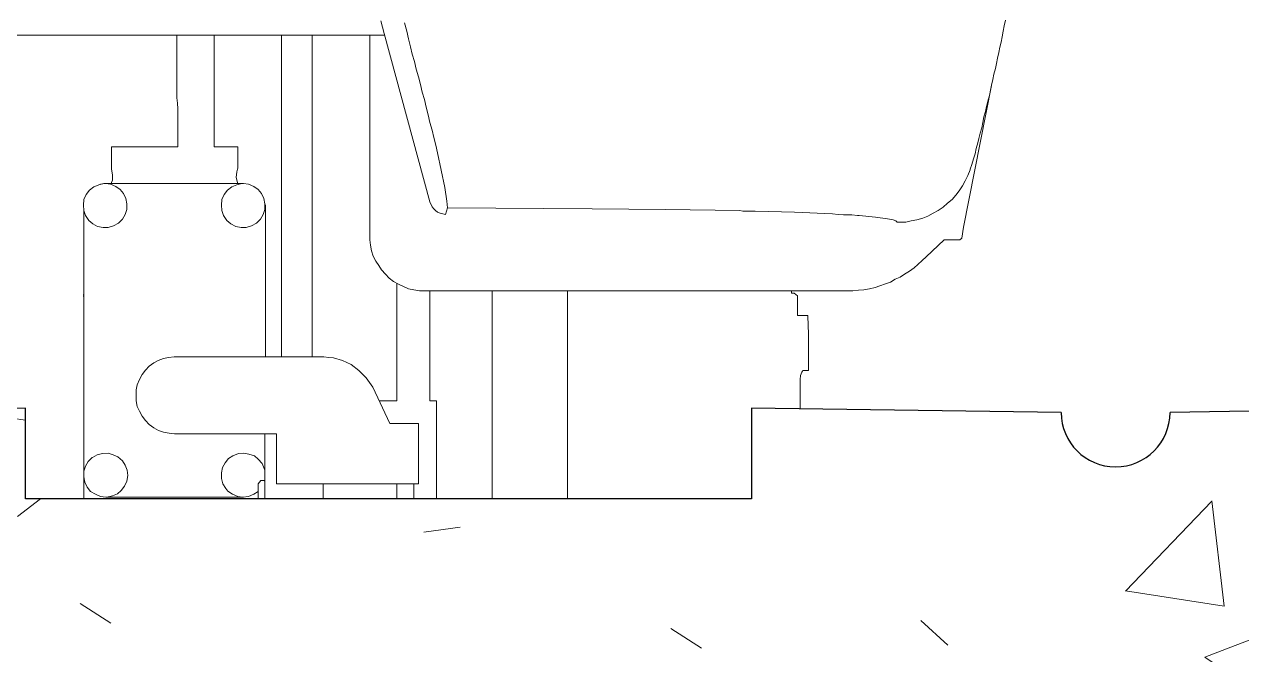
# Model space of a CAD drawing. Header units: centimetres. Extents: x 1976 to 8269, y 9888 to 14030.
# Drawn here: x 6240.6 to 6352.4, y 10863.9 to 10921.8 of the extents above; entities that cross this region are included whole.
import ezdxf

# ---------------------------------------------------------------- set-up
doc = ezdxf.new("R2010")
doc.units = ezdxf.units.CM
doc.header["$LTSCALE"] = 200
doc.linetypes.add('Overhead', pattern=[0.396875, 0.238125, -0.15875])
for name, color, linetype, lineweight in [('A-DETL-GENF', 92, 'Continuous', 9), ('A-DETL-MEDM', 33, 'Continuous', 25), ('A-DETL-THIN', 151, 'Continuous', 9), ('A-FLOR-OVHD', 1, 'Overhead', 9), ('caf_arac_metro_on_gorunus_dwg', 8, 'Continuous', 9), ('PRT-MI-a_elev_far', 9, 'Continuous', 9)]:
    doc.layers.add(name, color=color, linetype=linetype, lineweight=lineweight)

# ---------------------------------------------------------------- blocks, each defined once
blk = doc.blocks.new('caf_arac_metro_on_gorunus_dwg_A$C70222889-V1-B')
at = {"layer": 'PRT-MI-a_elev_far', "color": 18}
for p, q in [((6264.21, 10920.83), (6264.21, 10891.27)), ((6267.04, 10920.83), (6267.04, 10891.27)), ((6258.96, 10907.18), (6259.92, 10907.18)), ((6246.07, 10904.8), (6246.07, 10880.41)), ((6279.27, 10904.35), (6279.47, 10904.96)), ((6246.02, 10896.98), (6246.07, 10896.98)), ((6246.07, 10896.83), (6246.02, 10896.83)), ((6290.48, 10897.33), (6290.48, 10878.24)), ((6312.41, 10895.06), (6312.36, 10895.06)), ((6262.69, 10879.95), (6262.64, 10879.9)), ((6274.82, 10879.6), (6274.82, 10878.24))]:
    blk.add_line(p, q, dxfattribs=at)
at = {"layer": 'PRT-MI-a_elev_far', "color": 18, "flags": 128}
for points in [[(6273.36, 10922.14), (6273.66, 10920.98)], [(6275.53, 10921.94), (6275.73, 10921.18), (6275.88, 10920.47), (6276.08, 10919.76), (6276.23, 10919.06), (6276.44, 10918.4), (6276.59, 10917.69), (6276.79, 10916.99), (6276.99, 10916.28), (6277.14, 10915.57), (6277.35, 10914.91), (6277.5, 10914.21), (6277.7, 10913.5), (6277.85, 10912.79), (6278.05, 10912.09), (6278.21, 10911.43), (6278.41, 10910.72), (6278.56, 10910.01), (6279.22, 10906.83), (6279.42, 10905.57), (6279.47, 10904.96), (6292.76, 10904.86), (6299.48, 10904.81), (6306.3, 10904.71), (6306.6, 10904.66), (6307.1, 10904.66), (6307.61, 10904.66), (6307.71, 10904.66), (6311.35, 10904.56), (6314.83, 10904.41)], [(6328.17, 10910.92), (6328.27, 10911.33), (6328.38, 10911.83), (6328.53, 10912.29), (6328.63, 10912.79), (6328.73, 10913.3), (6328.88, 10913.8), (6328.98, 10914.26), (6329.08, 10914.76), (6329.23, 10915.27), (6329.34, 10915.72), (6329.44, 10916.23), (6329.54, 10916.73), (6329.64, 10917.24), (6329.79, 10917.74), (6329.89, 10918.2), (6329.99, 10918.7), (6330.09, 10919.21), (6330.19, 10919.71), (6330.3, 10920.17), (6330.4, 10920.67), (6330.5, 10921.18), (6330.6, 10921.68), (6330.7, 10922.19)], [(6330.7, 10922.19), (6330.6, 10921.68), (6330.5, 10921.18), (6330.4, 10920.67), (6330.3, 10920.17), (6330.19, 10919.71), (6330.09, 10919.21), (6329.99, 10918.7), (6329.89, 10918.2), (6329.79, 10917.74), (6329.64, 10917.24), (6329.54, 10916.73), (6329.44, 10916.23), (6329.34, 10915.77), (6329.23, 10915.27), (6329.08, 10914.76), (6328.98, 10914.26), (6328.88, 10913.8), (6328.73, 10913.3), (6328.63, 10912.79), (6328.53, 10912.29), (6328.38, 10911.83), (6328.27, 10911.33), (6328.17, 10910.92), (6328.02, 10910.42), (6327.92, 10909.91), (6327.77, 10909.46), (6327.62, 10908.95), (6327.47, 10908.5), (6327.47, 10908.45), (6327.26, 10907.94), (6327.01, 10907.44), (6326.76, 10906.98), (6326.46, 10906.53), (6326.15, 10906.12), (6325.8, 10905.72), (6325.39, 10905.37), (6324.99, 10905.01), (6324.54, 10904.71), (6324.08, 10904.46), (6323.58, 10904.2), (6323.12, 10904), (6322.56, 10903.85), (6322.06, 10903.75), (6321.55, 10903.65), (6321, 10903.65), (6320.75, 10903.65)], [(6219.35, 10917.39), (6219.35, 10919.51), (6219.35, 10919.56), (6219.35, 10919.61), (6219.45, 10919.71), (6219.75, 10919.92), (6220.51, 10920.12), (6221.82, 10920.42), (6223.94, 10920.62), (6226.72, 10920.78), (6228.54, 10920.83), (6233.49, 10920.83), (6273.7, 10920.83)], [(6254.61, 10920.83), (6254.61, 10918.2), (6254.61, 10915.07), (6254.66, 10914.56), (6254.71, 10914.06), (6254.71, 10913.95), (6254.71, 10910.57), (6248.6, 10910.57), (6248.6, 10909.26), (6248.6, 10909.15), (6248.6, 10909.05), (6248.6, 10908.95), (6248.6, 10908.6), (6248.6, 10908.5), (6248.7, 10907.99), (6248.7, 10907.49), (6248.6, 10907.29), (6248.6, 10907.18)], [(6258.05, 10920.83), (6258.05, 10910.57), (6260.22, 10910.57), (6260.22, 10909.26), (6260.22, 10909.15), (6260.22, 10909.05), (6260.22, 10908.95), (6260.22, 10908.6), (6260.17, 10908.5), (6260.12, 10908.25), (6260.07, 10907.74), (6260.17, 10907.29), (6260.22, 10907.18)], [(6277.4, 10897.33), (6276.89, 10897.33), (6276.39, 10897.43), (6275.88, 10897.53), (6275.43, 10897.74), (6274.97, 10897.94), (6274.52, 10898.19), (6274.11, 10898.49), (6273.76, 10898.85), (6273.41, 10899.25), (6273.15, 10899.66), (6272.9, 10900.06), (6272.65, 10900.52), (6272.5, 10901.02), (6272.4, 10901.53), (6272.34, 10902.03), (6272.34, 10902.38), (6272.34, 10920.83)], [(6273.66, 10920.98), (6277.85, 10905.52), (6278.05, 10905.06), (6278.21, 10904.86), (6278.36, 10904.71), (6278.56, 10904.56), (6278.81, 10904.46), (6279.27, 10904.35)], [(6329.44, 10916.18), (6326.86, 10903.19), (6326.71, 10902.18), (6326.51, 10902.03), (6326.71, 10902.18)], [(6247.08, 10906.93), (6247.59, 10907.13), (6248.04, 10907.18), (6248.09, 10907.18), (6260.72, 10907.18), (6261.18, 10907.13), (6261.68, 10906.93), (6262.09, 10906.63), (6262.39, 10906.27), (6262.59, 10905.82), (6262.69, 10905.31), (6262.75, 10905.16), (6262.75, 10891.27)], [(6248.09, 10907.18), (6258.7, 10907.18), (6260.72, 10907.18)], [(6249.86, 10907.18), (6248.9, 10907.18), (6248.85, 10907.18)], [(6314.83, 10904.41), (6315.34, 10904.35), (6315.85, 10904.3), (6316.1, 10904.3), (6316.6, 10904.3), (6317.11, 10904.25), (6317.26, 10904.25), (6318.78, 10904.1), (6319.89, 10903.95), (6320.39, 10903.85), (6320.65, 10903.75), (6320.75, 10903.65)], [(6326.51, 10902.03), (6325.09, 10902.03), (6323.42, 10900.46), (6323.07, 10900.11), (6322.67, 10899.76), (6322.31, 10899.45), (6321.91, 10899.15), (6321.45, 10898.85), (6321.05, 10898.6), (6320.59, 10898.39), (6320.14, 10898.14), (6319.69, 10897.99), (6319.18, 10897.79), (6318.73, 10897.64), (6318.22, 10897.53), (6317.71, 10897.43), (6317.21, 10897.38), (6316.7, 10897.33), (6316.2, 10897.33), (6316.1, 10897.33), (6277.35, 10897.33)], [(6274.82, 10887.23), (6273.81, 10887.23), (6273.2, 10887.23), (6274.82, 10887.23), (6274.82, 10898.04)], [(6246.07, 10878.24), (6246.07, 10879.3), (6246.07, 10880.41), (6246.07, 10897.13)], [(6277.85, 10897.33), (6277.85, 10887.23), (6278.46, 10887.23), (6278.31, 10887.23), (6277.95, 10887.23), (6278, 10887.23), (6278.41, 10887.23), (6278.46, 10887.23), (6278.46, 10878.24)], [(6283.56, 10897.33), (6283.56, 10884.09), (6283.56, 10878.24)], [(6311.05, 10897.33), (6311.05, 10897.13), (6311.3, 10897.13), (6311.6, 10896.88), (6311.6, 10896.83), (6311.6, 10895.06), (6312.36, 10895.06)], [(6311.9, 10895.06), (6312.46, 10895.06), (6312.56, 10895.06), (6312.56, 10895.01), (6312.61, 10893.34), (6312.61, 10890.01), (6312.46, 10890.01), (6312.11, 10890.01)], [(6274.18, 10885.16), (6275.58, 10885.16), (6276.79, 10885.16), (6275.58, 10885.16), (6274.18, 10885.16), (6272.6, 10888.49), (6271.99, 10889.35), (6271.33, 10890.01), (6270.63, 10890.56), (6269.82, 10890.92), (6269.01, 10891.17), (6268.56, 10891.22), (6268.1, 10891.27), (6255.01, 10891.27), (6254.41, 10891.27), (6254.36, 10891.27), (6253.85, 10891.22), (6253.4, 10891.12), (6252.89, 10890.92), (6252.49, 10890.71), (6252.08, 10890.41), (6251.73, 10890.06), (6251.43, 10889.65), (6251.18, 10889.2), (6250.97, 10888.69), (6250.87, 10888.24), (6250.87, 10887.73), (6250.87, 10887.23), (6250.97, 10886.72), (6251.18, 10886.27), (6251.43, 10885.81), (6251.73, 10885.41), (6252.08, 10885.05), (6252.49, 10884.75), (6252.94, 10884.5), (6253.4, 10884.35), (6253.9, 10884.25), (6254.41, 10884.2), (6255.01, 10884.2), (6263.76, 10884.2), (6263.76, 10879.6), (6264.97, 10879.6), (6275.58, 10879.6), (6268.86, 10879.6)], [(6311.85, 10889.18), (6311.9, 10889.55), (6312.01, 10889.85), (6312.06, 10889.96), (6312.11, 10890.01)], [(6311.85, 10889.2), (6311.85, 10888.74), (6311.85, 10886.48)], [(6262.69, 10878.24), (6262.69, 10880.41), (6262.69, 10884.2)], [(6260.72, 10878.39), (6250.11, 10878.39), (6248.09, 10878.39), (6247.59, 10878.44), (6247.13, 10878.64), (6246.68, 10878.89), (6246.38, 10879.3), (6246.17, 10879.75), (6246.07, 10880.26), (6246.07, 10880.76), (6246.22, 10881.22), (6246.48, 10881.67), (6246.83, 10882.02), (6246.88, 10882.02), (6247.28, 10882.28), (6247.79, 10882.38), (6248.3, 10882.43), (6248.75, 10882.28), (6249.2, 10882.07), (6249.61, 10881.72), (6249.86, 10881.32), (6250.06, 10880.86), (6250.11, 10880.36), (6250.01, 10879.85), (6249.81, 10879.4), (6249.51, 10878.99), (6249.15, 10878.69), (6248.7, 10878.49), (6248.19, 10878.39), (6248.09, 10878.39)], [(6262.69, 10880.86), (6262.64, 10881.01), (6262.44, 10881.47), (6262.09, 10881.87), (6261.73, 10882.18), (6261.23, 10882.33), (6260.77, 10882.43), (6260.27, 10882.38), (6259.76, 10882.18), (6259.36, 10881.92), (6259.06, 10881.52), (6258.8, 10881.11), (6258.7, 10880.61), (6258.7, 10880.1), (6258.85, 10879.6), (6259.11, 10879.19), (6259.31, 10878.94), (6259.71, 10878.64), (6260.22, 10878.44), (6260.67, 10878.39), (6261.18, 10878.44), (6261.68, 10878.64), (6262.09, 10878.89), (6262.09, 10878.24)], [(6262.09, 10878.24), (6262.09, 10878.89), (6262.09, 10879.6), (6262.34, 10879.9), (6262.39, 10879.9), (6262.59, 10879.9), (6262.69, 10879.85), (6262.69, 10878.89)], [(6268.05, 10879.6), (6268.05, 10878.49), (6268.05, 10878.24)], [(6276.39, 10879.6), (6276.39, 10878.49), (6276.39, 10878.24)], [(6276.39, 10878.24), (6276.39, 10878.49), (6276.39, 10879.6)]]:
    blk.add_lwpolyline(points, dxfattribs=at)
for points in [[(6249.26, 10903.55), (6248.81, 10903.29), (6248.3, 10903.14), (6247.85, 10903.14), (6247.34, 10903.24), (6246.89, 10903.5), (6246.54, 10903.8), (6246.23, 10904.25), (6246.08, 10904.71), (6246.03, 10905.21), (6246.08, 10905.72), (6246.28, 10906.17), (6246.59, 10906.58), (6246.99, 10906.88), (6247.45, 10907.08), (6247.9, 10907.18), (6248.05, 10907.18), (6248.51, 10907.13), (6249.01, 10906.93), (6249.42, 10906.63), (6249.72, 10906.27), (6249.92, 10905.82), (6250.02, 10905.31), (6250.02, 10904.81), (6249.87, 10904.35), (6249.62, 10903.9)], [(6261.94, 10903.55), (6261.48, 10903.29), (6260.98, 10903.14), (6260.52, 10903.14), (6260.02, 10903.24), (6259.56, 10903.5), (6259.21, 10903.8), (6258.91, 10904.25), (6258.75, 10904.71), (6258.7, 10905.21), (6258.75, 10905.72), (6258.96, 10906.17), (6259.26, 10906.58), (6259.66, 10906.88), (6260.12, 10907.08), (6260.57, 10907.18), (6260.72, 10907.18), (6261.18, 10907.13), (6261.68, 10906.93), (6262.09, 10906.63), (6262.39, 10906.27), (6262.59, 10905.82), (6262.69, 10905.31), (6262.69, 10904.81), (6262.54, 10904.35), (6262.29, 10903.9)], [(6274.31, 10887.23), (6273.96, 10887.23), (6273.76, 10887.23), (6273.71, 10887.23), (6273.81, 10887.23), (6274.01, 10887.23), (6274.37, 10887.23)], [(6276.79, 10879.6), (6275.58, 10879.6), (6276.79, 10879.6), (6276.79, 10885.16)], [(6262.09, 10878.24), (6262.09, 10878.89)]]:
    blk.add_lwpolyline(points, close=True, dxfattribs=at)
blk = doc.blocks.new('caf_arac_metro_on_gorunus_dwg-V2-B')
blk.add_blockref('caf_arac_metro_on_gorunus_dwg_A$C70222889-V1-B', (0, 0))

msp = doc.modelspace()

# ---------------------------------------------------------------- hatches: boundary and pattern name
at = {"layer": 'A-DETL-GENF', "lineweight": 18}
h = msp.add_hatch(dxfattribs=at)
h.set_pattern_fill('FP_2', color=250, style=0, pattern_type=2)
h.set_pattern_definition([(50, (4932.76, 11977.5), (72.8738, -6.376), [7.62, -83.82]), (355, (4932.76, 11977.5), (-14.097, 76.4224), [6.096, -67.056]), (100.451, (4938.835, 11976.97), (58.777, 70.0469), [6.476, -71.236]), (46.184, (4932.76, 11997.82), (108.4314, -16.8175), [11.43, -125.73]), (96.636, (4941.8, 11996.42), (94.961, 98.971), [9.714, -106.854]), (351.184, (4932.76, 11997.82), (94.962, 98.97), [9.144, -100.584]), (21, (4942.92, 11992.74), (60.6457, -40.9065), [7.62, -83.82]), (326, (4942.92, 11992.74), (24.7208, 73.675), [6.096, -67.056]), (71.451, (4947.976, 11989.33), (85.367, 32.7687), [6.476, -71.236]), (37.5, (4932.762, 11977.5), (1.23552, 33.82243), [3.353, -62.89, 3.353, -64.719, -67.31]), (37.5, (4932.762, 11977.5), (1.23552, 33.82243), [-134.315, 3.353, -63.957]), (7.5, (4932.762, 11977.5), (26.72815, 40.07255), [3.353, -35.458, 3.353, -61.366, -25.654]), (7.5, (4932.762, 11977.5), (26.72815, 40.07255), [-103.53, 3.353, -22.301]), (327.5, (4910.105, 11977.5), (54.2363, -2.2921), [3.353, -22.047, 3.353, -75.895, -105.156]), (327.5, (4910.105, 11977.5), (54.2363, -2.2921), [-104.648, 3.353, -101.803]), (317.5, (4899.945, 11977.5), (59.2516, 10.1701), [3.353, -29.667, 3.353, -49.276, -74.676]), (317.5, (4899.945, 11977.5), (59.2516, 10.1701), [-85.649, 3.353, -71.323])])
h.paths.add_polyline_path([(6477.77, 10750), (6550.53, 10750), (6550.53, 10889.23), (6345.82, 10886.16), (6345.65, 10884.86), (6345.15, 10883.66), (6344.35, 10882.62), (6343.32, 10881.82), (6342.11, 10881.33), (6340.82, 10881.16), (6339.52, 10881.33), (6338.32, 10881.82), (6337.28, 10882.62), (6336.49, 10883.66), (6335.99, 10884.86), (6335.82, 10886.16), (6307.39, 10886.54), (6307.39, 10878.24), (6240.7, 10878.24), (6240.7, 10886.54), (6210.52, 10886.09), (6205.52, 10875.09), (6185.52, 10875.09), (6180.52, 10886.09), (6150.35, 10886.54), (6150.35, 10878.24), (6083.65, 10878.24), (6083.65, 10886.54), (6055.53, 10886.12), (6055.36, 10884.82), (6054.86, 10883.62), (6054.06, 10882.58), (6053.03, 10881.79), (6051.82, 10881.29), (6050.53, 10881.12), (6049.23, 10881.29), (6048.03, 10881.79), (6046.99, 10882.58), (6046.2, 10883.62), (6045.7, 10884.82), (6045.53, 10886.12), (6015.01, 10886.58), (6015.01, 10877.14), (6009.01, 10871.14), (5960.52, 10871.14), (5960.52, 10750), (6387.44, 10750)], flags=0)

# ---------------------------------------------------------------- linework, layer by layer
at = {"layer": 'A-DETL-MEDM'}
for p, q in [((6550.53, 10889.23), (6345.82, 10886.16)), ((6240.7, 10886.54), (6210.52, 10886.09)), ((6240.7, 10878.24), (6240.7, 10886.54)), ((6335.82, 10886.16), (6307.39, 10886.54)), ((6307.39, 10886.54), (6307.39, 10878.24)), ((6307.39, 10878.24), (6240.7, 10878.24))]:
    msp.add_line(p, q, dxfattribs=at)
msp.add_arc((6340.82, 10886.16), 5, 180, 0, dxfattribs=at)
at = {"layer": 'A-DETL-THIN'}
msp.add_arc((6185.52, 11036.09), 285, 126.4017, 0, dxfattribs=at)
at = {"layer": 'A-FLOR-OVHD'}
msp.add_arc((6185.52, 11036.09), 315, 122.4561, 0, dxfattribs=at)

# ---------------------------------------------------------------- block references
at = {"layer": 'caf_arac_metro_on_gorunus_dwg', "color": 18}
msp.add_blockref('caf_arac_metro_on_gorunus_dwg-V2-B', (0, 0), dxfattribs=at)

doc.saveas('drawing.dxf')
